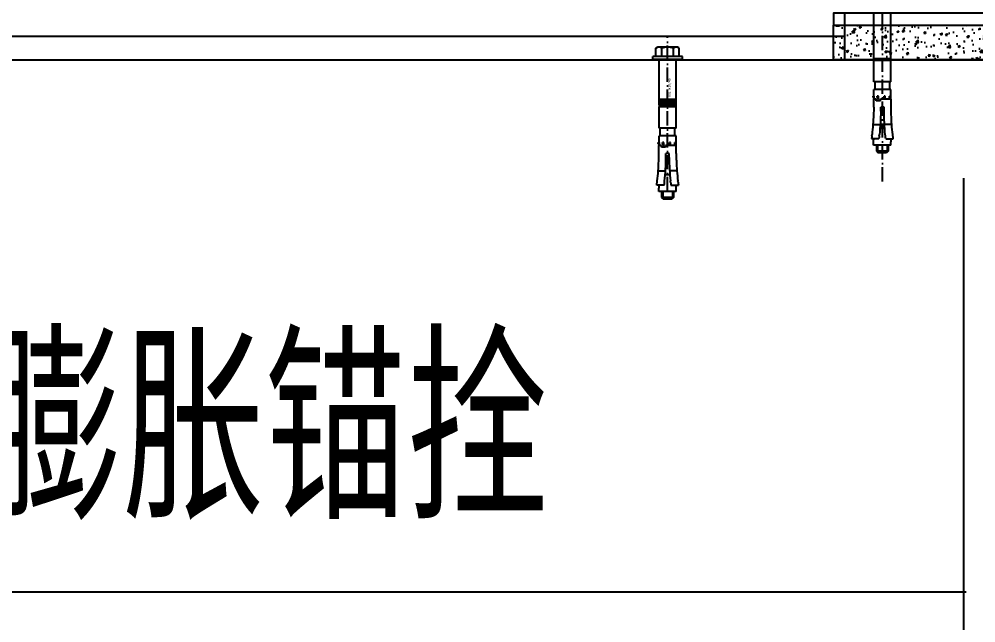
# Model space of a CAD drawing. Header units: millimetres. Extents: x -198529 to 244266, y -64 to 158464.
# Drawn here: x -147209 to -146401, y 106344 to 106855 of the extents above; entities that cross this region are included whole.
import ezdxf

# ---------------------------------------------------------------- set-up
doc = ezdxf.new("R2010")
doc.units = ezdxf.units.MM
doc.linetypes.add('ACAD_ISO10W100', pattern=[18.5, 12, -3, 0.5, -3])
for name, color, linetype in [('0-DCC-STRUC', 180, 'Continuous'), ('0-DCC-STRUC-T', 4, 'Continuous'), ('ANCHOR BOLTS', 4, 'Continuous'), ('COIL-BANK', 8, 'Continuous'), ('K-CEIL-DCC-RACK', 10, 'Continuous'), ('MITTELLINIEN', 3, 'ACAD_ISO10W100')]:
    doc.layers.add(name, color=color, linetype=linetype)
doc.styles.add('DIM_FONT', font='SIMPLEX', dxfattribs={"width": 0.7, "bigfont": 'GBCBIG'})
doc.styles.add('EDRI-COM', font='tssdeng.shx', dxfattribs={"width": 0.8, "bigfont": 'hztxt.shx'})
doc.dimstyles.new('DIM-1', dxfattribs={"dimtxt": 150, "dimasz": 100, "dimexe": 100, "dimexo": 100, "dimgap": 100, "dimtad": 1, "dimdec": 0, "dimzin": 12, "dimdsep": 46, "dimtxsty": 'DIM_FONT', "dimblk": 'ARCHTICK', "dimcen": 2.5, "dimclrd": 256, "dimclre": 256, "dimclrt": 256, "dimadec": 0, "dimazin": 3, "dimtfac": 1, "dimtdec": 0, "dimtix": 1, "dimtmove": 2, "dimatfit": 3, "dimfxl": 1, "dimlwd": -1, "dimlwe": -1, "dimarcsym": 0})

# ---------------------------------------------------------------- blocks, each defined once
blk = doc.blocks.new('_ArchTick')
at = {"color": 0, "linetype": 'ByBlock', "const_width": 0.4}
blk.add_lwpolyline([(-0.5, -0.5), (0.5, 0.5)], dxfattribs=at)
blk = doc.blocks.new('*D161')
at = {"layer": '0-DCC-STRUC-T', "transparency": 16777216}
for p, q in [((-150011.27, 106720.01), (-150011.27, 104829)), ((-142811.27, 106720.01), (-142811.27, 104829)), ((-150011.27, 104929), (-142811.27, 104929))]:
    blk.add_line(p, q, dxfattribs=at)
at = {"layer": 'Defpoints', "color": 0, "transparency": 16777216}
for p in [(-150011.27, 106820.01), (-142811.27, 106820.01), (-142811.27, 104929)]:
    blk.add_point(p, dxfattribs=at)
at = {"layer": '0-DCC-STRUC-T', "transparency": 16777216, "xscale": 100, "yscale": 100, "zscale": 100, "rotation": 180}
blk.add_blockref('_ArchTick', (-150011.27, 104929), dxfattribs=at)
at = {"layer": '0-DCC-STRUC-T', "transparency": 16777216, "xscale": 100, "yscale": 100, "zscale": 100}
blk.add_blockref('_ArchTick', (-142811.27, 104929), dxfattribs=at)
at = {"layer": '0-DCC-STRUC-T', "transparency": 16777216, "insert": (-146411.27, 105104), "char_height": 150, "attachment_point": 5, "style": 'DIM_FONT'}
blk.add_mtext('7200', dxfattribs=at)
blk = doc.blocks.new('*D157')
at = {"layer": '0-DCC-STRUC-T', "transparency": 16777216}
for p, q in [((-146411.04, 106720.01), (-146411.04, 105389)), ((-142811.27, 106720.01), (-142811.27, 105389)), ((-142811.27, 105489), (-146411.04, 105489))]:
    blk.add_line(p, q, dxfattribs=at)
at = {"layer": 'Defpoints', "color": 0, "transparency": 16777216}
for p in [(-146411.04, 106820.01), (-142811.27, 106820.01), (-146411.04, 105489)]:
    blk.add_point(p, dxfattribs=at)
at = {"layer": '0-DCC-STRUC-T', "transparency": 16777216, "xscale": 100, "yscale": 100, "zscale": 100, "rotation": 180}
blk.add_blockref('_ArchTick', (-146411.04, 105489), dxfattribs=at)
at = {"layer": '0-DCC-STRUC-T', "transparency": 16777216, "xscale": 100, "yscale": 100, "zscale": 100}
blk.add_blockref('_ArchTick', (-142811.27, 105489), dxfattribs=at)
at = {"layer": '0-DCC-STRUC-T', "transparency": 16777216, "insert": (-144611.15, 105664), "char_height": 150, "attachment_point": 5, "style": 'DIM_FONT'}
blk.add_mtext('3600', dxfattribs=at)
blk = doc.blocks.new('*D158')
at = {"layer": '0-DCC-STRUC-T', "transparency": 16777216}
for p, q in [((-150011.27, 106720.01), (-150011.27, 105389)), ((-146411.04, 106720.01), (-146411.04, 105389)), ((-146411.04, 105489), (-150011.27, 105489))]:
    blk.add_line(p, q, dxfattribs=at)
at = {"layer": 'Defpoints', "color": 0, "transparency": 16777216}
for p in [(-150011.27, 106820.01), (-146411.04, 106820.01), (-150011.27, 105489)]:
    blk.add_point(p, dxfattribs=at)
at = {"layer": '0-DCC-STRUC-T', "transparency": 16777216, "xscale": 100, "yscale": 100, "zscale": 100, "rotation": 180}
blk.add_blockref('_ArchTick', (-150011.27, 105489), dxfattribs=at)
at = {"layer": '0-DCC-STRUC-T', "transparency": 16777216, "xscale": 100, "yscale": 100, "zscale": 100}
blk.add_blockref('_ArchTick', (-146411.04, 105489), dxfattribs=at)
at = {"layer": '0-DCC-STRUC-T', "transparency": 16777216, "insert": (-148211.15, 105664), "char_height": 150, "attachment_point": 5, "style": 'DIM_FONT'}
blk.add_mtext('3600', dxfattribs=at)
blk = doc.blocks.new('H-方柱-200x8-X13')
blk.add_lwpolyline([(-110, -1200), (110, -1200), (110, -1190), (-110, -1190)], close=True)
blk = doc.blocks.new('柱底找平')
h = blk.add_hatch()
h.set_pattern_fill('AR-CONC', color=256, scale=0.1)
h.set_pattern_definition([(50, (-49791.086, 133537.488), (18.2184669, -1.5939086), [1.905, -20.955]), (355, (-49791.086, 133537.488), (-3.5243421, 19.1056845), [1.524, -16.7640584]), (100.451445, (-49789.567, 133537.355), (14.6941247, 17.5117752), [1.619001, -17.8090245]), (46.1842, (-49791.086, 133542.568), (27.107904, -4.2042328), [2.8575, -31.4325]), (96.635558, (-49788.827, 133542.218), (23.7404134, 24.7426125), [2.4285023, -26.713561]), (351.184151, (-49791.086, 133542.568), (23.7404134, 24.7426125), [2.2859967, -25.145973]), (21, (-49788.546, 133541.298), (15.1614391, -10.2265198), [1.905, -20.955]), (326, (-49788.546, 133541.298), (6.1802028, 18.4187966), [1.524, -16.764]), (71.451445, (-49787.282, 133540.446), (21.341642, 8.1922769), [1.619001, -17.8089938]), (37.5, (-49791.0856, 133537.488), (0.30886033, 8.4555039), [0, -16.5608, 0, -17.018, 0, -16.8275]), (7.5, (-49791.086, 133537.488), (6.68196625, 10.0180575), [0, -9.7028, 0, -16.1798, 0, -6.4135]), (327.5, (-49796.75, 133537.488), (13.55905952, -0.5728744), [0, -6.35, 0, -19.812, 0, -26.289]), (317.5, (-49799.29, 133537.488), (14.8129181, 2.5426491), [0, -8.255, 0, -13.1572, 0, -18.669])])
h.paths.add_polyline_path([(110, 29.52), (-110, 29.52), (-110, 0), (110, 0)])
at = {"layer": 'COIL-BANK'}
blk.add_lwpolyline([(-110, 29.52), (110, 29.52), (110, 0), (-110, 0)], close=True, dxfattribs=at)
blk = doc.blocks.new('M12')
at = {"layer": 'ANCHOR BOLTS'}
for p, q in [((-7.21, -38.33), (-7.21, 29.63)), ((-7.21, 29.63), (7.21, 29.63)), ((7.21, -38.33), (7.21, 29.63)), ((-9.81, 9.74), (-8.5, 10.5)), ((-9.81, 2.5), (-9.81, 9.74)), ((-8.5, 10.5), (8.5, 10.5)), ((-4.91, 2.5), (-4.91, 9.74)), ((4.91, 2.5), (4.91, 9.74)), ((9.81, 9.74), (8.5, 10.5)), ((9.81, 2.5), (9.81, 9.74)), ((-12.5, 2.5), (12.5, 2.5)), ((-12.5, 0), (-12.5, 2.5)), ((-12.5, 0), (12.5, 0)), ((0, 0), (0, 0)), ((12.5, 0), (12.5, 2.5)), ((7.21, -38.33), (-7.21, -38.33)), ((-7.21, -58), (-7.21, -40)), ((-7.21, -40), (7.21, -40)), ((-7.01, -38.33), (-7.01, -40)), ((7.01, -38.33), (7.01, -40)), ((7.21, -58), (7.21, -40)), ((-7.21, -58), (7.21, -58)), ((-7.21, -64.5), (7.21, -64.5)), ((-7.21, -72.58), (-7.21, -64.5)), ((-6.17, -64.5), (-6.17, -58)), ((6.17, -64.5), (6.17, -58)), ((7.21, -70.08), (7.21, -64.5)), ((-7.33, -79.42), (-7.33, -72.58)), ((-7.21, -72.58), (1.65, -72.58)), ((-7.18, -70.08), (-6.05, -70.08)), ((-7.18, -71.07), (-7.18, -70.08)), ((-6.42, -72.58), (-7.18, -71.07)), ((-7.18, -71.07), (-6.81, -71.07)), ((-6.81, -71.07), (-6.81, -70.08)), ((-6.05, -72.58), (-6.81, -71.07)), ((-6.05, -72.58), (-6.05, -70.08)), ((-2.45, -71.07), (-2.45, -70.08)), ((-2.45, -70.08), (-1.5, -70.08)), ((-2.23, -72.58), (-2.45, -71.07)), ((-2.45, -71.07), (-1.73, -71.07)), ((-1.73, -71.07), (-1.73, -70.08)), ((-1.5, -72.58), (-1.73, -71.07)), ((-1.5, -72.58), (-1.5, -70.08)), ((1.65, -74), (1.65, -72.58)), ((3.27, -72.58), (3.27, -70.08)), ((3.27, -70.08), (4.36, -70.08)), ((3.71, -71.07), (3.27, -72.58)), ((3.27, -72.58), (3.92, -72.58)), ((3.71, -71.07), (3.71, -70.08)), ((3.71, -71.07), (4.36, -71.07)), ((4.36, -71.07), (3.92, -72.58)), ((4.36, -71.07), (4.36, -70.08)), ((5.25, -74), (5.25, -72.58)), ((5.25, -72.58), (7.33, -72.58)), ((6.86, -72.58), (6.86, -70.08)), ((6.86, -70.08), (7.9, -70.08)), ((7.7, -71.07), (6.86, -72.58)), ((7.9, -71.07), (7.05, -72.58)), ((7.21, -72.58), (7.21, -72.3)), ((7.33, -79.42), (7.33, -72.58)), ((7.7, -71.07), (7.7, -70.08)), ((7.7, -71.07), (7.9, -71.07)), ((7.9, -71.07), (7.9, -70.08)), ((-1.41, -79.42), (1.41, -79.42)), ((-1.41, -82.75), (-1.41, -79.42)), ((1.41, -82.75), (1.41, -79.42)), ((1.65, -74), (5.25, -74)), ((-7.92, -94.15), (-1.77, -94.15)), ((7.92, -94.15), (1.77, -94.15)), ((-8.83, -103.59), (-8.72, -102.63)), ((-2.59, -103.66), (-2.48, -102.62)), ((-1.79, -97.43), (1.79, -97.43)), ((2.59, -103.66), (2.48, -102.62)), ((8.83, -103.59), (8.72, -102.63)), ((-2.88, -106.08), (-9.15, -106.08)), ((-7.21, -111.6), (-7.21, -108.8)), ((-7.21, -111.6), (7.46, -111.6)), ((-5, -111.6), (-5, -116.54)), ((-4.11, -111.6), (-4.11, -117.44)), ((2.88, -106.08), (9.15, -106.08)), ((4.11, -111.6), (4.11, -117.44)), ((5, -111.6), (5, -116.54)), ((7.46, -111.6), (7.46, -108.8)), ((-5, -116.54), (5, -116.54)), ((-5, -116.54), (-3.54, -118)), ((-3.54, -118), (3.54, -118)), ((5, -116.54), (3.54, -118))]:
    blk.add_line(p, q, dxfattribs=at)
for centre, radius, start, end in [((-7.35, 6.2), 4.3, 55.43491, 120), ((0, -5.74), 16.24, 72.41205, 107.58795), ((7.35, 6.2), 4.3, 60, 124.56509), ((-57.09, -81.08), 49.79, 354.74836, 1.91847), ((57.09, -81.08), 49.79, 178.08153, 185.25164), ((-192.63, -81.08), 185.17, 353.31699, 358.58991), ((-192.63, -82.41), 191.23, 353.93401, 359.89763), ((192.63, -82.41), 191.23, 180.10237, 186.06599), ((192.63, -81.08), 185.17, 181.41009, 186.68301), ((-192.63, -81.08), 185.17, 352.24093, 353.01899), ((-192.63, -82.41), 191.23, 352.88816, 353.61793), ((192.63, -82.41), 191.23, 186.38207, 187.11184), ((192.63, -81.08), 185.17, 186.98101, 187.75907), ((21.54, -108.8), 28.75, 174.57411, 180), ((-21.29, -108.8), 28.75, 0, 5.42589)]:
    blk.add_arc(centre, radius, start, end, dxfattribs=at)
at = {"layer": 'MITTELLINIEN', "color": 8}
blk.add_line((0, -142.14), (0, 48.68), dxfattribs=at)
blk = doc.blocks.new('H10_40')
for p, q in [((-106.08, 2.88), (-106.08, 9.15)), ((-103.59, 8.83), (-102.63, 8.72)), ((0, -12.5), (0, 12.5)), ((0, 12.5), (2.5, 12.5)), ((2.5, -12.5), (2.5, 12.5)), ((2.5, 9.81), (9.74, 9.81)), ((9.74, 9.81), (10.5, 8.5)), ((10.5, -8.5), (10.5, 8.5)), ((-116.54, 5), (-118, 3.54)), ((-118, -3.54), (-118, 3.54)), ((-111.6, 4.11), (-117.44, 4.11)), ((-111.6, 5), (-116.54, 5)), ((-116.54, -5), (-116.54, 5)), ((-111.6, -7.21), (-111.6, 7.46)), ((-111.6, 7.46), (-108.8, 7.46)), ((-103.66, 2.59), (-102.62, 2.48)), ((-97.43, -1.79), (-97.43, 1.79)), ((-94.15, 7.92), (-94.15, 1.77)), ((-82.75, 1.41), (-79.42, 1.41)), ((-79.42, 7.33), (-72.58, 7.33)), ((-79.42, -1.41), (-79.42, 1.41)), ((-74, 1.65), (-74, 5.25)), ((-74, 5.25), (-72.58, 5.25)), ((-74, 1.65), (-72.58, 1.65)), ((-71.07, 7.9), (-72.58, 7.05)), ((-71.07, 7.7), (-72.58, 6.86)), ((-72.58, 5.25), (-72.58, 7.33)), ((-72.58, 7.21), (-72.3, 7.21)), ((-72.58, 6.86), (-70.08, 6.86)), ((-71.07, 4.36), (-72.58, 3.92)), ((-72.58, 3.27), (-72.58, 3.92)), ((-71.07, 3.71), (-72.58, 3.27)), ((-72.58, 3.27), (-70.08, 3.27)), ((-72.58, -7.21), (-72.58, 1.65)), ((-71.07, 7.9), (-70.08, 7.9)), ((-71.07, 7.7), (-71.07, 7.9)), ((-71.07, 7.7), (-70.08, 7.7)), ((-71.07, 4.36), (-70.08, 4.36)), ((-71.07, 3.71), (-71.07, 4.36)), ((-71.07, 3.71), (-70.08, 3.71)), ((-70.08, 6.86), (-70.08, 7.9)), ((-70.08, 7.21), (-64.5, 7.21)), ((-70.08, 3.27), (-70.08, 4.36)), ((-64.5, -7.21), (-64.5, 7.21)), ((-64.5, 6.17), (-58, 6.17)), ((-58, 7.21), (-40, 7.21)), ((-58, -7.21), (-58, 7.21)), ((-40, -7.21), (-40, 7.21)), ((-38.33, 7.01), (-40, 7.01)), ((-38.33, 7.21), (0, 7.21)), ((-38.33, 7.21), (-38.33, -7.21)), ((0, 0), (0, 0)), ((2.5, 4.91), (9.74, 4.91)), ((-116.54, -5), (-118, -3.54)), ((-111.6, -4.11), (-117.44, -4.11)), ((-111.6, -5), (-116.54, -5)), ((-111.6, -7.21), (-108.8, -7.21)), ((-106.08, -2.88), (-106.08, -9.15)), ((-103.66, -2.59), (-102.62, -2.48)), ((-94.15, -7.92), (-94.15, -1.77)), ((-82.75, -1.41), (-79.42, -1.41)), ((-79.42, -7.33), (-72.58, -7.33)), ((-72.58, -1.5), (-70.08, -1.5)), ((-72.58, -1.5), (-71.07, -1.73)), ((-72.58, -2.23), (-71.07, -2.45)), ((-72.58, -6.05), (-71.07, -6.81)), ((-72.58, -6.05), (-70.08, -6.05)), ((-72.58, -6.42), (-71.07, -7.18)), ((-72.58, -7.21), (-64.5, -7.21)), ((-71.07, -1.73), (-70.08, -1.73)), ((-71.07, -2.45), (-71.07, -1.73)), ((-71.07, -2.45), (-70.08, -2.45)), ((-71.07, -6.81), (-70.08, -6.81)), ((-71.07, -7.18), (-71.07, -6.81)), ((-71.07, -7.18), (-70.08, -7.18)), ((-70.08, -2.45), (-70.08, -1.5)), ((-70.08, -7.18), (-70.08, -6.05)), ((-64.5, -6.17), (-58, -6.17)), ((-58, -7.21), (-40, -7.21)), ((-38.33, -7.01), (-40, -7.01)), ((-38.33, -7.21), (0, -7.21)), ((2.5, -4.91), (9.74, -4.91)), ((-103.59, -8.83), (-102.63, -8.72)), ((0, -12.5), (2.5, -12.5)), ((2.5, -9.81), (9.74, -9.81)), ((9.74, -9.81), (10.5, -8.5))]:
    blk.add_line(p, q)
at = {"color": 1}
for p, q in [((-36.74, -6.99), (-36.74, 6.99)), ((-33.73, 6.99), (-36.74, 6.99)), ((-36.24, 5.54), (-36.24, 6.49)), ((-34.23, 6.49), (-36.24, 6.49)), ((-34.23, 5.54), (-36.24, 5.54)), ((-36.24, 1.12), (-36.24, 5.25)), ((-35.41, 5.25), (-36.24, 5.25)), ((-35.41, 1.12), (-36.24, 1.12)), ((-35.41, 3.66), (-35.41, 5.25)), ((-34.23, 3.66), (-35.41, 3.66)), ((-34.23, 2.71), (-35.41, 2.71)), ((-35.41, 1.12), (-35.41, 2.71)), ((-34.23, 1.77), (-35.06, 1.77)), ((-35.06, 1.77), (-35.06, -0.12)), ((-34.23, 5.54), (-34.23, 6.49)), ((-34.23, 2.71), (-34.23, 3.66)), ((-34.23, -1.06), (-34.23, 1.77)), ((-33.96, 7.22), (-33.92, 7.24)), ((-33.73, -6.99), (-33.73, 6.99)), ((-33.73, -6.99), (-36.74, -6.99)), ((-36.24, -1.06), (-36.24, -0.12)), ((-35.06, -0.12), (-36.24, -0.12)), ((-34.23, -1.06), (-36.24, -1.06)), ((-36.24, -2.3), (-36.24, -1.36)), ((-34.23, -1.36), (-36.24, -1.36)), ((-34.23, -2.3), (-36.24, -2.3)), ((-34.23, -2.59), (-36.24, -2.59)), ((-36.24, -3.54), (-36.24, -2.59)), ((-35.65, -3.54), (-36.24, -3.54)), ((-36.24, -6.49), (-36.24, -5.54)), ((-35.65, -5.54), (-36.24, -5.54)), ((-34.23, -6.49), (-36.24, -6.49)), ((-35.65, -5.54), (-35.65, -3.54)), ((-34.82, -3.54), (-34.23, -3.54)), ((-34.82, -5.54), (-34.82, -3.54)), ((-34.23, -5.54), (-34.82, -5.54)), ((-34.23, -2.3), (-34.23, -1.36)), ((-34.23, -3.54), (-34.23, -2.59)), ((-34.23, -6.49), (-34.23, -5.54))]:
    blk.add_line(p, q, dxfattribs=at)
for centre, radius, start, end in [((-81.08, 192.63), 185.17, 262.24093, 263.01899), ((-81.08, 192.63), 185.17, 263.31699, 268.58991), ((6.2, 7.35), 4.3, 325.43491, 30), ((-108.8, -21.29), 28.75, 84.57411, 90), ((-82.41, 192.63), 191.23, 262.88816, 263.61793), ((-82.41, 192.63), 191.23, 263.93401, 269.89763), ((-81.08, 57.09), 49.79, 264.74836, 271.91847), ((-5.74, 0), 16.24, 342.41205, 17.58795), ((-108.8, 21.54), 28.75, 270, 275.42589), ((-82.41, -192.63), 191.23, 96.38207, 97.11184), ((-81.08, -192.63), 185.17, 91.41009, 96.68301), ((-82.41, -192.63), 191.23, 90.10237, 96.06599), ((-81.08, -57.09), 49.79, 88.08154, 95.25164), ((6.2, -7.35), 4.3, 330, 34.56509), ((-81.08, -192.63), 185.17, 96.98101, 97.75907)]:
    blk.add_arc(centre, radius, start, end)
at = {"layer": 'MITTELLINIEN', "color": 8}
blk.add_line((-111.26, 0), (20.25, 0), dxfattribs=at)
at = {"color": 1}
blk.add_text('HSL M10/40', height=2, dxfattribs=at).set_placement((-31.61, -2.56))

msp = doc.modelspace()

# ---------------------------------------------------------------- linework, layer by layer
at = {"layer": '0-DCC-STRUC'}
for points in [[(-149261.16, 106820.01), (-146511.27, 106820.01), (-146511.27, 106970.01), (-149261.16, 106970.01)], [(-149261.16, 106840.01), (-146511.27, 106840.01), (-146511.27, 106950.01), (-149261.16, 106950.01)]]:
    msp.add_lwpolyline(points, close=True, dxfattribs=at)
at = {"layer": '0-DCC-STRUC-T'}
msp.add_line((-146408.99, 106370.17), (-147596.17, 106370.17), dxfattribs=at)
at = {"layer": 'COIL-BANK'}
msp.add_line((-177765.36, 106820.01), (-138929, 106820.01), dxfattribs=at)

# ---------------------------------------------------------------- block references
at = {"layer": '0-DCC-STRUC-T', "xscale": -1}
msp.add_blockref('M12', (-146479.67, 106859.53), dxfattribs=at)
at = {"layer": '0-DCC-STRUC-T'}
msp.add_blockref('柱底找平', (-146411.04, 106820.01), dxfattribs=at)
at = {"layer": 'ANCHOR BOLTS', "rotation": 90}
msp.add_blockref('H10_40', (-146661.18, 106820.37), dxfattribs=at)
at = {"layer": 'K-CEIL-DCC-RACK'}
msp.add_blockref('H-方柱-200x8-X13', (-146411.04, 108049.53), dxfattribs=at)

# ---------------------------------------------------------------- texts
at = {"layer": '0-DCC-STRUC-T', "style": 'EDRI-COM', "width": 0.8}
msp.add_text('M10-膨胀锚拴', height=150, dxfattribs=at).set_placement((-147567.11, 106432.1))

# ---------------------------------------------------------------- dimensions: what is measured, and where the dimension line sits
at = {"layer": '0-DCC-STRUC-T'}
dim = msp.add_linear_dim(base=(-142811.27, 104929), p1=(-150011.27, 106820.01), p2=(-142811.27, 106820.01), text='7200', dimstyle='DIM-1', dxfattribs=at)
dim.commit()
dim.dimension.update_dxf_attribs({"geometry": '*D161', "text_midpoint": (-146411.27, 105104)})
for base, p1, p2, picture, middle in [((-150011.27, 105489), (-146411.04, 106820.01), (-150011.27, 106820.01), '*D158', (-148211.15, 105664)), ((-146411.04, 105489), (-142811.27, 106820.01), (-146411.04, 106820.01), '*D157', (-144611.15, 105664))]:
    dim = msp.add_linear_dim(base=base, p1=p1, p2=p2, angle=180, dimstyle='DIM-1', dxfattribs=at)
    dim.commit()
    dim.dimension.update_dxf_attribs({"geometry": picture, "text_midpoint": middle})

doc.saveas('drawing.dxf')
